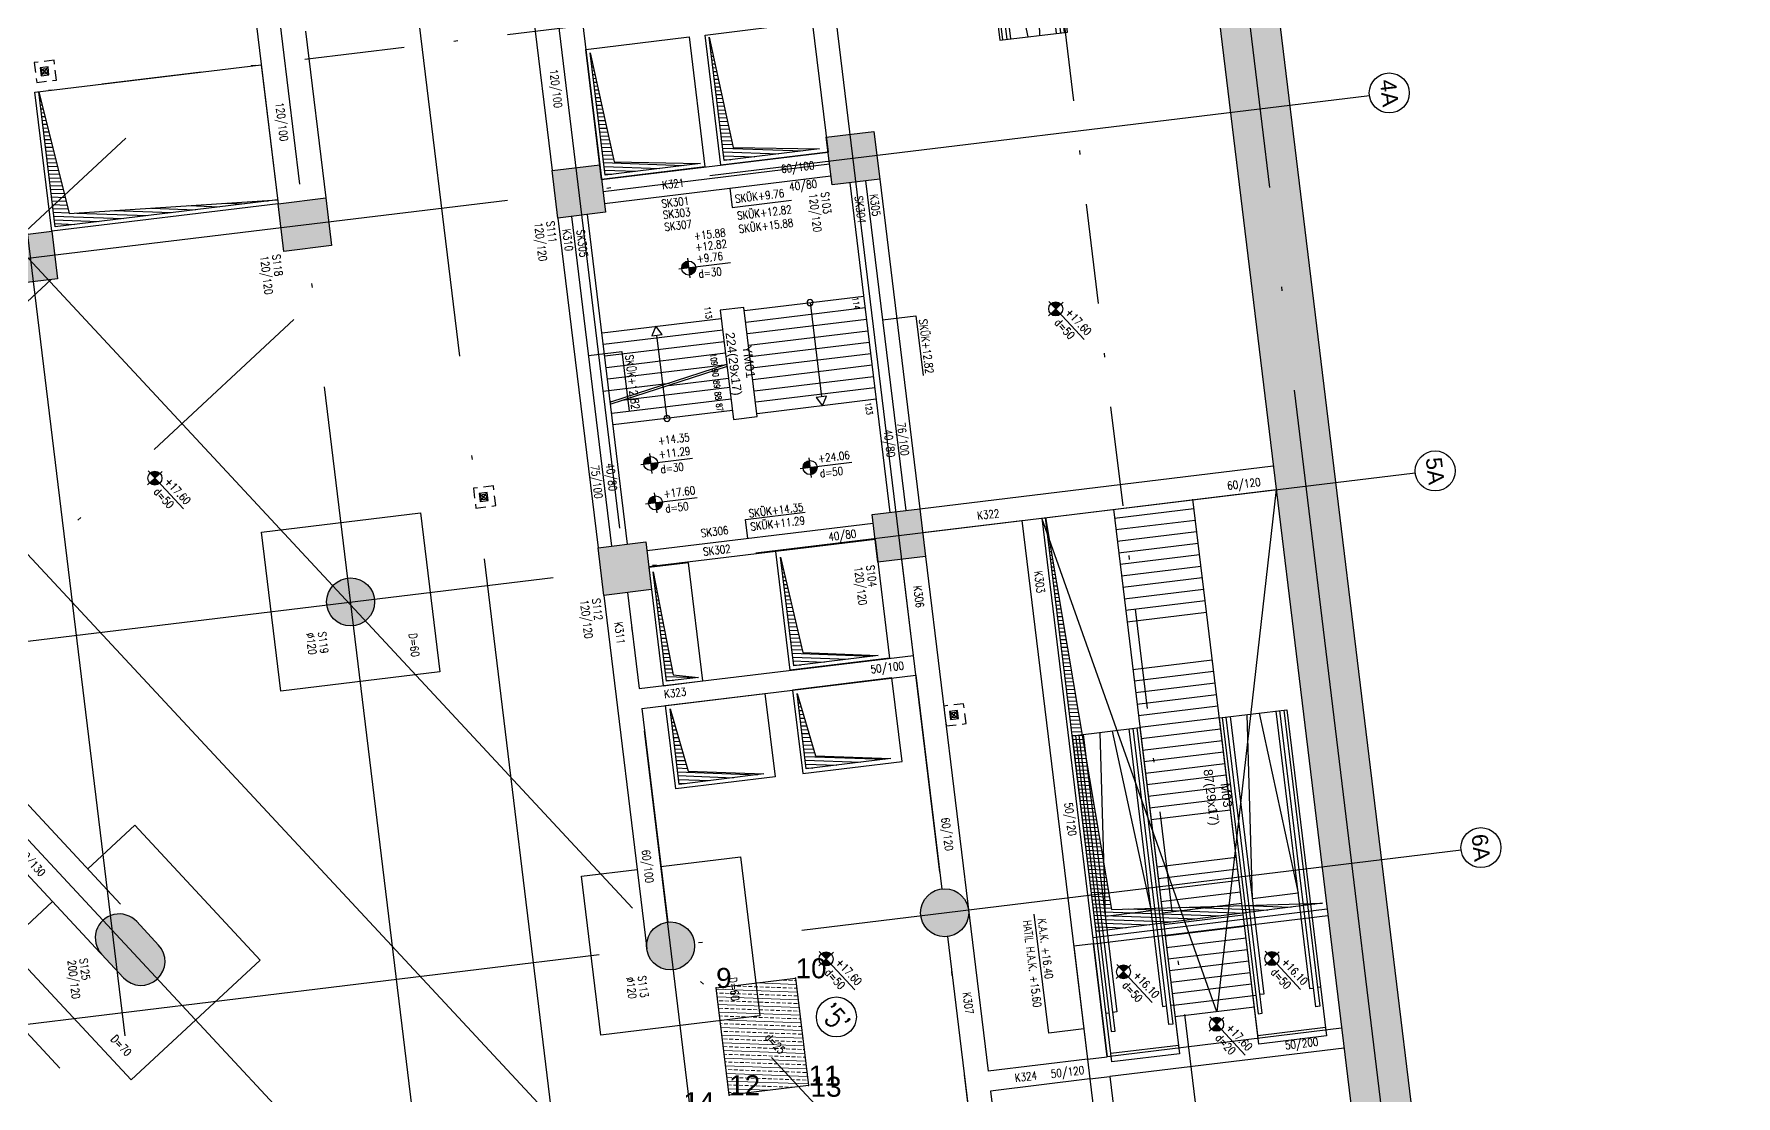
# Model space of a CAD drawing. Header units: millimetres. Extents: x 400392 to 400525, y 4543975 to 4544115.
# Drawn here: x 400448.31 to 400490.84, y 4544054.03 to 4544080.57 of the extents above; entities that cross this region are included whole.
import ezdxf
from ezdxf.enums import TextEntityAlignment as Align

# ---------------------------------------------------------------- set-up
doc = ezdxf.new("R2010")
doc.units = ezdxf.units.MM
for name, pattern in [('AKS', [3, 2.5, -0.25, 0, -0.25]), ('CIZGI', [0.4, 0.25, -0.15]), ('CONTINU', [0]), ('DASHDOT2', [0.5, 0.25, -0.125, 0, -0.125]), ('Hidden', [600, 400, -200]), ('Hidden_2_', [6, 4, -2])]:
    doc.linetypes.add(name, pattern=pattern)
doc.layers.add('A-DETL', color=90, linetype='Continuous', lineweight=15)
doc.layers.add('A_HATCH', color=8, linetype='Continuous', lineweight=15)
for name, color, linetype in [('aks prota', 2, 'AKS'), ('boşluk prota', 2, 'Continuous'), ('boşluk taraması prota', 252, 'Continuous'), ('caks prota', 4, 'Continuous'), ('kiriş boyutu prota', 6, 'Continuous'), ('kiriş prota', 6, 'Continuous'), ('kolon prota', 1, 'Continuous'), ('kolon tarama prota', 252, 'Continuous'), ('lkolon prota', 4, 'Continuous'), ('merdiven prota', 2, 'Continuous'), ('metraj prota', 2, 'Continuous'), ('not prota', 2, 'Continuous'), ('nxyz-nno', 11, 'Continuous'), ('perde prota', 1, 'Continuous'), ('PRT-AL-TUNEL_EKSENI', 14, 'DASHDOT2'), ('PRT-MI-a_fit_drainage', 10, 'Continuous'), ('PRT-MI-ad_dim', 8, 'Continuous'), ('prt-s-taxis', 7, 'Continuous'), ('st-s_level (kot)', 6, 'Continuous'), ('st-s_levelmark (kot işareti)', 4, 'Continuous'), ('st_s_kesit işareti', 7, 'Continuous'), ('st_s_kiriş', 6, 'Continuous'), ('st_s_not çizgisi', 4, 'CIZGI'), ('st_s_ölçü', 4, 'Continuous'), ('taks prota', 7, 'Continuous'), ('temel prota', 6, 'Continuous'), ('tkolon prota', 6, 'Continuous'), ('tkot prota', 6, 'Continuous'), ('tnot prota', 4, 'Continuous')]:
    doc.layers.add(name, color=color, linetype=linetype)
doc.styles.add('AKS', font='romanstw.shx', dxfattribs={"height": 25})
doc.styles.add('OLCU', font='romanstw.shx')
doc.styles.add('PRT-MI-a_Arial', font='Arial.ttf', dxfattribs={"height": 30})
doc.styles.get("Standard").update_dxf_attribs({"font": 'Arial.ttf'})
doc.styles.add('TAKS', font='Arial Unicode.ttf')
doc.styles.add('TEXT250', font='romanstw.shx', dxfattribs={"width": 0.8, "height": 25})
doc.styles.add('TKIRIS', font='romanstw.shx')
doc.styles.add('tkolon', font='romanstw.shx')
doc.styles.add('TNOT', font='romanstw.shx', dxfattribs={"width": 0.8, "height": 250})

# ---------------------------------------------------------------- blocks, each defined once
blk = doc.blocks.new('PLAN_KOT')
at = {"layer": 'st-s_levelmark (kot işareti)'}
h = blk.add_hatch(color=256, dxfattribs=at)
h.paths.add_polyline_path([(0, 17.5, 0.414214), (-17.5, 0), (0, 0)])
h.paths.add_polyline_path([(17.5, 0), (0, 0), (0, -17.5, 0.414214)])
for p, q in [((105, 0), (-25, 0)), ((0, 25), (0, -25))]:
    blk.add_line(p, q, dxfattribs=at)
blk.add_circle((0, 0), 17.5, dxfattribs=at)
at = {"layer": 'st-s_level (kot)', "color": 6, "style": 'OLCU', "width": 0.8}
for tag, p in [('KOT', (22.7, 9.8)), ('DÖŞEME_KALINLIĞI', (22.7, -27.6))]:
    blk.add_attdef(tag, p, '', height=20, dxfattribs=at)
blk = doc.blocks.new('Stair_Anotation')
at = {"color": 0, "style": 'PRT-MI-a_Arial'}
blk.add_attdef('M.ADI', text='', height=0.2, dxfattribs=at).set_placement((0, 0), align=Align.BOTTOM_CENTER)
blk.add_attdef('BAS.SAYI-(EN-RIHT)', text='', height=0.2, dxfattribs=at).set_placement((0, -0.08), align=Align.TOP_CENTER)
blk = doc.blocks.new('*U57')
at = {"layer": 'metraj prota', "color": 4}
blk.add_lwpolyline([(-232, 0), (-209.5, 13), (-209.5, -13)], close=True, dxfattribs=at)
blk.add_lwpolyline([(0, 0), (-209.5, 0)], dxfattribs=at)
blk.add_circle((0, 0), 7.5, dxfattribs=at)
blk = doc.blocks.new('*U58')
at = {"layer": 'metraj prota', "color": 4}
blk.add_lwpolyline([(-259.6, 0), (-237.1, 13), (-237.1, -13)], close=True, dxfattribs=at)
blk.add_lwpolyline([(0, 0), (-237.1, 0)], dxfattribs=at)
blk.add_circle((0, 0), 7.5, dxfattribs=at)
blk = doc.blocks.new('yürüyen mer 2')
at = {"color": 253}
blk.add_lwpolyline([(52651, 3429.1), (52651, 3599.1)], dxfattribs=at)
at = {"layer": 'st_s_ölçü', "color": 252, "ltscale": 0.1}
blk.add_line((53451.2, 3599.1), (53451.2, 3429.1), dxfattribs=at)
for points in [[(52651, 3599.1), (53472.2, 3599.1), (53472.2, 3429.1), (52651, 3429.1)], [(52651, 3591.6), (53396.5, 3591.6), (53396.5, 3581.8), (52651, 3581.8)], [(52651, 3571.6), (53349.5, 3571.6), (53349.5, 3581.8)], [(53349.5, 3599.1), (53349.5, 3591.6)], [(52651, 3529.1), (53109.3, 3571.6), (53109.3, 3456.6), (52651, 3499.1)], [(52651, 3456.6), (53349.5, 3456.6), (53349.5, 3446.3)], [(52651, 3436.6), (53396.5, 3436.6), (53396.5, 3446.3), (52651, 3446.3)], [(53349.5, 3429.1), (53349.5, 3436.6)]]:
    blk.add_lwpolyline(points, dxfattribs=at)
blk = doc.blocks.new('YER SUZGECI_20x20')
at = {"color": 2}
blk.add_lwpolyline([(-20, 0), (0, 0), (0, 20), (-20, 20)], close=True, dxfattribs=at)
for points in [[(0, 20), (-20, 0)], [(-20, 20), (0, 0)]]:
    blk.add_lwpolyline(points, dxfattribs=at)
blk.add_circle((-10, 10), 7, dxfattribs=at)

msp = doc.modelspace()

# ---------------------------------------------------------------- hatches: boundary and pattern name
at = {"layer": 'A_HATCH'}
h = msp.add_hatch(dxfattribs=at)
h.set_pattern_fill('ANSI33', color=2, scale=0.03, angle=-47.076)
h.set_pattern_definition([(357.923994, (400062.51097, 4544602.38144), (0.006900903, 0.190374966), []), (357.923994, (400062.6027, 4544602.2828), (0.006900903, 0.190374966), [0.09525, -0.047625])])
h.paths.add_polyline_path([(400467.337, 4544056.968), (400467.662, 4544054.288), (400465.677, 4544054.047), (400465.351, 4544056.727)])
at = {"layer": 'boşluk taraması prota', "ltscale": 2}
h = msp.add_hatch(dxfattribs=at)
h.set_pattern_fill('ANSI31', color=256, scale=0.03, angle=-47.076, style=0)
h.set_pattern_definition([(357.923994, (399681.0693, 4544262.56294), (0.003450452, 0.095187483), [])])
h.paths.add_polyline_path([(400465.781, 4544077.735), (400467.937, 4544077.699), (400465.555, 4544077.406), (400465.18, 4544080.49)])
h = msp.add_hatch(dxfattribs=at)
h.set_pattern_fill('ANSI31', color=256, scale=0.03, angle=-47.076, style=0)
h.set_pattern_definition([(357.923994, (399678.09421, 4544262.20165), (0.003450452, 0.095187483), [])])
h.paths.add_polyline_path([(400462.806, 4544077.374), (400464.962, 4544077.338), (400462.58, 4544077.044), (400462.209, 4544080.097)])
h = msp.add_hatch(dxfattribs=at)
h.set_pattern_fill('ANSI31', color=256, scale=0.03, angle=-47.076, style=0)
h.set_pattern_definition([(357.923994, (399678.3672, 4544262.16807), (0.003450452, 0.095187483), [])])
h.paths.add_polyline_path([(400449.189, 4544076.084), (400454.395, 4544076.428), (400448.835, 4544075.753), (400448.426, 4544079.128)])
h = msp.add_hatch(dxfattribs=at)
h.set_pattern_fill('ANSI31', color=256, scale=0.03, angle=-47.076, style=0)
h.set_pattern_definition([(357.923994, (399690.36137, 4544243.29241), (0.003450452, 0.095187483), [])])
h.paths.add_polyline_path([(400475.237, 4544058.692), (400480.502, 4544058.845), (400474.847, 4544058.135), (400473.581, 4544068.485)])
h = msp.add_hatch(dxfattribs=at)
h.set_pattern_fill('ANSI31', color=256, scale=0.03, angle=-47.076, style=0)
h.set_pattern_definition([(357.923994, (399682.80731, 4544249.9354), (0.003450452, 0.095187483), [])])
h.paths.add_polyline_path([(400467.519, 4544065.108), (400469.675, 4544065.072), (400467.293, 4544064.778), (400466.962, 4544067.498)])
h = msp.add_hatch(dxfattribs=at)
h.set_pattern_fill('ANSI31', color=256, scale=0.03, angle=-47.076, style=0)
h.set_pattern_definition([(357.923994, (399679.63065, 4544249.54963), (0.003450452, 0.095187483), [])])
h.paths.add_polyline_path([(400464.279, 4544064.552), (400464.91, 4544064.489), (400464.116, 4544064.392), (400463.783, 4544067.132)])
h = msp.add_hatch(dxfattribs=at)
h.set_pattern_fill('ANSI31', color=256, scale=0.03, angle=-47.076, style=0)
h.set_pattern_definition([(357.923994, (399679.94364, 4544246.9723), (0.003450452, 0.095187483), [])])
h.paths.add_polyline_path([(400464.655, 4544062.145), (400466.811, 4544062.109), (400464.429, 4544061.815), (400464.2, 4544063.7)])
h = msp.add_hatch(dxfattribs=at)
h.set_pattern_fill('ANSI31', color=256, scale=0.03, angle=-47.076, style=0)
h.set_pattern_definition([(357.923994, (399683.1203, 4544247.35807), (0.003450452, 0.095187483), [])])
h.paths.add_polyline_path([(400467.832, 4544062.53), (400469.988, 4544062.494), (400467.606, 4544062.201), (400467.377, 4544064.086)])
at = {"layer": 'kolon tarama prota'}
h = msp.add_hatch(color=256, dxfattribs=at)
h.dxf.hatch_style = 1
h.paths.add_polyline_path([(400485.118, 4544034.122), (400477.132, 4544099.89), (400434.743, 4544094.743), (400434.924, 4544093.254), (400475.823, 4544098.22), (400483.38, 4544035.99)])
h = msp.add_hatch(color=256, dxfattribs=at)
h.dxf.hatch_style = 1
h.paths.add_polyline_path([(400469.297, 4544078.137), (400469.441, 4544076.946), (400468.25, 4544076.801), (400468.106, 4544077.992)])
h = msp.add_hatch(color=256, dxfattribs=at)
h.dxf.hatch_style = 1
h.paths.add_polyline_path([(400462.447, 4544077.305), (400462.592, 4544076.114), (400461.401, 4544075.969), (400461.256, 4544077.161)])
h = msp.add_hatch(color=256, dxfattribs=at)
h.dxf.hatch_style = 1
h.paths.add_polyline_path([(400455.597, 4544076.474), (400455.742, 4544075.282), (400454.551, 4544075.138), (400454.406, 4544076.329)])
h = msp.add_hatch(color=256, dxfattribs=at)
h.dxf.hatch_style = 1
h.paths.add_polyline_path([(400448.748, 4544075.642), (400448.892, 4544074.45), (400447.701, 4544074.306), (400447.557, 4544075.497)])
h = msp.add_hatch(color=256, dxfattribs=at)
h.dxf.hatch_style = 1
h.paths.add_polyline_path([(400470.442, 4544068.706), (400470.587, 4544067.515), (400469.395, 4544067.371), (400469.251, 4544068.562)])
h = msp.add_hatch(color=256, dxfattribs=at)
h.dxf.hatch_style = 1
h.paths.add_polyline_path([(400463.592, 4544067.875), (400463.737, 4544066.683), (400462.546, 4544066.539), (400462.401, 4544067.73)])
h = msp.add_hatch(color=256, dxfattribs=at)
h.dxf.hatch_style = 1
edge = h.paths.add_edge_path()
edge.add_arc((400456.219, 4544066.375), 0.6, -47.076, 312.924)
h = msp.add_hatch(color=256, dxfattribs=at)
h.dxf.hatch_style = 1
edge = h.paths.add_edge_path()
edge.add_arc((400471.064, 4544058.608), 0.6, -47.076, 312.924)
h = msp.add_hatch(color=256, dxfattribs=at)
h.dxf.hatch_style = 1
edge = h.paths.add_edge_path()
edge.add_arc((400450.437, 4544057.977), 0.6, 42.924, 222.924)
edge.add_line((400449.997, 4544057.568), (400450.542, 4544056.982))
edge.add_arc((400450.981, 4544057.391), 0.6, 222.924, 402.924)
edge.add_line((400451.421, 4544057.8), (400450.876, 4544058.385))
h = msp.add_hatch(color=256, dxfattribs=at)
h.dxf.hatch_style = 1
edge = h.paths.add_edge_path()
edge.add_arc((400464.214, 4544057.777), 0.6, -47.076, 312.924)

# ---------------------------------------------------------------- linework, layer by layer
at = {"layer": 'A-DETL', "color": 1, "lineweight": 5}
msp.add_lwpolyline([(400410.498, 4544108.041), (400518.406, 4543992.016)], dxfattribs=at)
at = {"layer": 'aks prota', "ltscale": 10}
for p, q in [((400524.76, 4543992.599), (400411.764, 4544114.095)), ((400517.511, 4543985.857), (400404.515, 4544107.353)), ((400490.074, 4543987.091), (400475.978, 4544103.171)), ((400478.198, 4543999.861), (400465.802, 4544101.936)), ((400470.204, 4544008.457), (400458.953, 4544101.104)), ((400466.206, 4544012.755), (400455.528, 4544100.688)), ((400462.209, 4544017.053), (400452.103, 4544100.272)), ((400454.214, 4544025.649), (400445.253, 4544099.44)), ((400435.319, 4544073.407), (400481.679, 4544079.036)), ((400425.065, 4544054.224), (400450.597, 4544077.97)), ((400429.264, 4544049.69), (400454.797, 4544073.436)), ((400436.465, 4544063.976), (400482.824, 4544069.606)), ((400437.61, 4544054.546), (400483.969, 4544060.176))]:
    msp.add_line(p, q, dxfattribs=at)
at = {"layer": 'boşluk prota', "ltscale": 0.05}
for points in [[(400465.781, 4544077.735), (400467.937, 4544077.699), (400465.555, 4544077.406), (400465.18, 4544080.49)], [(400462.806, 4544077.374), (400464.962, 4544077.338), (400462.58, 4544077.044), (400462.209, 4544080.097)], [(400449.189, 4544076.084), (400454.395, 4544076.428), (400448.835, 4544075.753), (400448.426, 4544079.128)], [(400475.237, 4544058.692), (400480.502, 4544058.845), (400474.847, 4544058.135), (400473.581, 4544068.485)], [(400467.519, 4544065.108), (400469.406, 4544065.039), (400467.293, 4544064.778), (400466.962, 4544067.498)], [(400464.279, 4544064.552), (400464.91, 4544064.489), (400464.116, 4544064.392), (400463.783, 4544067.132)], [(400464.655, 4544062.145), (400466.542, 4544062.076), (400464.429, 4544061.815), (400464.2, 4544063.7)], [(400467.832, 4544062.53), (400469.719, 4544062.461), (400467.606, 4544062.201), (400467.377, 4544064.086)]]:
    msp.add_lwpolyline(points, close=True, dxfattribs=at)
at = {"layer": 'caks prota', "ltscale": 0.05}
for centre in [(400482.175, 4544079.097), (400483.322, 4544069.65), (400484.466, 4544060.235)]:
    msp.add_circle(centre, 0.5, dxfattribs=at)
at = {"layer": 'caks prota'}
msp.add_circle((400468.357, 4544056.002), 0.5, dxfattribs=at)
at = {"layer": 'kiriş prota'}
for p, q in [((400468.692, 4544076.855), (400469.693, 4544068.615)), ((400469.089, 4544076.903), (400470.09, 4544068.664)), ((400462.744, 4544067.772), (400461.743, 4544076.011)), ((400463.141, 4544067.82), (400462.14, 4544076.059)), ((400470.442, 4544068.706), (400479.277, 4544069.779)), ((400473.493, 4544068.472), (400479.349, 4544069.184)), ((400470.514, 4544068.111), (400472.996, 4544068.412)), ((400474.766, 4544057.989), (400480.623, 4544058.701))]:
    msp.add_line(p, q, dxfattribs=at)
at = {"layer": 'kiriş prota', "linetype": 'Hidden'}
msp.add_line((400474.785, 4544057.83), (400480.642, 4544058.541), dxfattribs=at)
at = {"layer": 'kiriş prota'}
for points in [[(400461.748, 4544083.063), (400462.446, 4544077.305)], [(400453.707, 4544082.087), (400454.407, 4544076.329)], [(400460.749, 4544081.328), (400461.254, 4544077.16)], [(400455.091, 4544080.643), (400455.597, 4544076.474)], [(400462.492, 4544076.933), (400468.151, 4544077.62)], [(400462.529, 4544076.635), (400468.187, 4544077.322)], [(400462.565, 4544076.337), (400468.223, 4544077.025)], [(400469.441, 4544076.946), (400470.442, 4544068.706)], [(400461.401, 4544075.969), (400462.401, 4544067.73)], [(400448.735, 4544074.431), (400441.881, 4544068.057), (400450.467, 4544058.825)], [(400466.049, 4544073.737), (400465.453, 4544073.665), (400465.785, 4544070.935), (400466.38, 4544071.007), (400466.049, 4544073.737)], [(400478.899, 4544055.476), (400477.264, 4544068.94)], [(400472.996, 4544068.412), (400474.631, 4544054.948)], [(400473.493, 4544068.472), (400475.128, 4544055.008)], [(400475.279, 4544068.691), (400476.914, 4544055.225)], [(400469.278, 4544068.337), (400463.62, 4544067.65)], [(400469.326, 4544067.94), (400463.668, 4544067.253)], [(400469.326, 4544067.94), (400469.687, 4544064.968), (400467.205, 4544064.667), (400466.845, 4544067.638)], [(400470.587, 4544067.515), (400472.149, 4544054.647)], [(400463.433, 4544064.209), (400470.283, 4544065.04), (400469.991, 4544067.443)], [(400462.546, 4544066.539), (400463.619, 4544057.704)], [(400463.141, 4544066.611), (400463.433, 4544064.209)], [(400463.493, 4544063.716), (400470.343, 4544064.548), (400470.993, 4544059.195)], [(400463.493, 4544063.716), (400464.143, 4544058.363)], [(400444.514, 4544063.464), (400449.962, 4544057.606)], [(400471.136, 4544058.012), (400472.137, 4544049.773)], [(400480.985, 4544055.72), (400475.128, 4544055.008)], [(400481.045, 4544055.223), (400475.188, 4544054.512)], [(400474.631, 4544054.948), (400472.149, 4544054.647)], [(400474.691, 4544054.452), (400472.21, 4544054.15)], [(400472.21, 4544054.15), (400472.805, 4544049.249)]]:
    msp.add_lwpolyline(points, dxfattribs=at)
for points in [[(400467.756, 4544080.871), (400468.151, 4544077.62), (400465.47, 4544077.295), (400465.076, 4544080.546)], [(400464.679, 4544080.498), (400465.073, 4544077.249), (400462.492, 4544076.935), (400462.098, 4544080.184)], [(400453.985, 4544079.803), (400454.406, 4544076.329), (400448.748, 4544075.642), (400448.327, 4544079.116)], [(400463.67, 4544067.233), (400464.029, 4544064.281), (400465.022, 4544064.402), (400464.663, 4544067.353)], [(400467.265, 4544064.174), (400467.518, 4544062.089), (400470, 4544062.391), (400469.747, 4544064.476)], [(400466.57, 4544064.09), (400466.824, 4544062.005), (400464.342, 4544061.704), (400464.089, 4544063.788)]]:
    msp.add_lwpolyline(points, close=True, dxfattribs=at)
at = {"layer": 'kolon prota', "color": 1}
for points in [[(400469.297, 4544078.137), (400469.441, 4544076.946), (400468.25, 4544076.801), (400468.106, 4544077.992)], [(400462.447, 4544077.305), (400462.592, 4544076.114), (400461.401, 4544075.969), (400461.256, 4544077.161)], [(400455.597, 4544076.474), (400455.742, 4544075.282), (400454.551, 4544075.138), (400454.406, 4544076.329)], [(400448.748, 4544075.642), (400448.892, 4544074.45), (400447.701, 4544074.306), (400447.557, 4544075.497)], [(400470.442, 4544068.706), (400470.587, 4544067.515), (400469.395, 4544067.371), (400469.251, 4544068.562)], [(400463.592, 4544067.875), (400463.737, 4544066.683), (400462.546, 4544066.539), (400462.401, 4544067.73)]]:
    msp.add_lwpolyline(points, close=True, dxfattribs=at)
msp.add_lwpolyline([(400450.876, 4544058.385, 1), (400449.997, 4544057.568), (400450.542, 4544056.982, 1), (400451.421, 4544057.8)], format="xyb", close=True, dxfattribs=at)
for centre in [(400456.219, 4544066.375), (400471.064, 4544058.608), (400464.214, 4544057.777)]:
    msp.add_circle(centre, 0.6, dxfattribs=at)
at = {"layer": 'merdiven prota', "linetype": 'Hidden', "ltscale": 10}
for p, q in [((400466.063, 4544073.657), (400469.041, 4544074.019)), ((400462.504, 4544073.102), (400465.482, 4544073.464)), ((400466.098, 4544073.369), (400469.076, 4544073.731)), ((400462.539, 4544072.815), (400465.517, 4544073.176)), ((400466.133, 4544073.082), (400469.111, 4544073.443)), ((400466.168, 4544072.794), (400469.146, 4544073.155)), ((400462.574, 4544072.527), (400465.552, 4544072.888)), ((400462.609, 4544072.239), (400465.587, 4544072.6)), ((400466.203, 4544072.506), (400469.181, 4544072.867)), ((400462.644, 4544071.951), (400465.622, 4544072.313)), ((400462.53, 4544071.645), (400464.186, 4544071.846)), ((400464.173, 4544071.789), (400465.663, 4544071.97)), ((400475.306, 4544068.47), (400477.291, 4544068.711)), ((400475.341, 4544068.182), (400477.326, 4544068.423)), ((400475.376, 4544067.894), (400477.361, 4544068.135)), ((400475.411, 4544067.606), (400477.396, 4544067.847)), ((400475.446, 4544067.319), (400477.431, 4544067.56)), ((400475.481, 4544067.031), (400477.466, 4544067.272)), ((400475.516, 4544066.743), (400477.501, 4544066.984)), ((400475.551, 4544066.455), (400477.536, 4544066.696)), ((400475.586, 4544066.167), (400477.571, 4544066.408)), ((400475.621, 4544065.879), (400477.606, 4544066.12)), ((400475.765, 4544064.688), (400477.751, 4544064.929)), ((400475.8, 4544064.4), (400477.786, 4544064.641)), ((400475.835, 4544064.112), (400477.82, 4544064.353)), ((400475.87, 4544063.824), (400477.855, 4544064.065)), ((400475.905, 4544063.536), (400477.89, 4544063.777)), ((400475.94, 4544063.248), (400477.925, 4544063.489)), ((400475.975, 4544062.961), (400477.96, 4544063.202)), ((400476.01, 4544062.673), (400477.995, 4544062.914)), ((400476.045, 4544062.385), (400478.03, 4544062.626)), ((400476.08, 4544062.097), (400478.065, 4544062.338)), ((400476.115, 4544061.809), (400478.1, 4544062.05)), ((400476.15, 4544061.521), (400478.135, 4544061.762)), ((400476.185, 4544061.233), (400478.17, 4544061.474)), ((400476.221, 4544060.935), (400478.206, 4544061.176)), ((400476.364, 4544059.754), (400478.35, 4544059.995)), ((400476.399, 4544059.466), (400478.385, 4544059.707)), ((400476.434, 4544059.178), (400478.42, 4544059.419)), ((400476.47, 4544058.89), (400478.455, 4544059.132)), ((400476.504, 4544058.603), (400478.49, 4544058.844)), ((400476.54, 4544058.315), (400478.525, 4544058.556)), ((400476.574, 4544058.027), (400478.56, 4544058.268)), ((400476.609, 4544057.739), (400478.595, 4544057.98)), ((400476.644, 4544057.451), (400478.63, 4544057.692)), ((400476.679, 4544057.163), (400478.665, 4544057.404)), ((400476.714, 4544056.875), (400478.699, 4544057.116)), ((400476.749, 4544056.587), (400478.735, 4544056.828)), ((400476.784, 4544056.299), (400478.77, 4544056.541)), ((400476.819, 4544056.012), (400478.804, 4544056.253))]:
    msp.add_line(p, q, dxfattribs=at)
for points in [[(400465.613, 4544072.306), (400462.714, 4544071.372)], [(400465.628, 4544072.258), (400462.72, 4544071.321)], [(400469.216, 4544072.578), (400466.238, 4544072.218)], [(400469.251, 4544072.29), (400466.273, 4544071.93)], [(400469.286, 4544072.002), (400466.308, 4544071.642)], [(400462.733, 4544071.378), (400462.714, 4544071.376)], [(400465.727, 4544071.447), (400462.749, 4544071.088)], [(400465.692, 4544071.735), (400462.994, 4544071.409)], [(400469.32, 4544071.729), (400466.341, 4544071.369)], [(400469.354, 4544071.441), (400466.376, 4544071.081)], [(400465.762, 4544071.159), (400462.783, 4544070.8)], [(400480.587, 4544055.671), (400480.605, 4544055.527), (400478.917, 4544055.323), (400478.9, 4544055.466)], [(400476.914, 4544055.225), (400476.932, 4544055.081), (400475.244, 4544054.877), (400475.227, 4544055.02)]]:
    msp.add_lwpolyline(points, dxfattribs=at)
at = {"layer": 'not prota', "ltscale": 0.1}
for points in [[(400465.692, 4544076.717), (400465.751, 4544076.237), (400467.24, 4544076.418)], [(400469.512, 4544073.423), (400470.344, 4544073.524), (400470.525, 4544072.035)], [(400462.167, 4544072.531), (400463, 4544072.632), (400463.18, 4544071.143)], [(400466.146, 4544067.957), (400466.087, 4544068.437), (400467.576, 4544068.618)], [(400474.54, 4544055.703), (400473.665, 4544055.596), (400473.303, 4544058.575)]]:
    msp.add_lwpolyline(points, dxfattribs=at)
at = {"layer": 'nxyz-nno'}
for p in [(400467.337, 4544056.968), (400465.351, 4544056.727), (400465.677, 4544054.047), (400467.662, 4544054.288)]:
    msp.add_point(p, dxfattribs=at)
at = {"layer": 'perde prota'}
msp.add_lwpolyline([(400485.118, 4544034.122), (400477.132, 4544099.89), (400434.744, 4544094.743), (400434.925, 4544093.254), (400475.823, 4544098.22), (400483.38, 4544035.99)], close=True, dxfattribs=at)
at = {"layer": 'perde prota', "color": 4}
msp.add_lwpolyline([(400479.349, 4544069.184), (400477.862, 4544056.128), (400473.493, 4544068.472)], dxfattribs=at)
at = {"layer": 'PRT-AL-TUNEL_EKSENI', "ltscale": 10}
for p, q in [((400402.099, 4544105.105), (400515.094, 4543983.61)), ((400484.743, 4543992.832), (400471.41, 4544102.627)), ((400434.824, 4544077.483), (400481.184, 4544083.113))]:
    msp.add_line(p, q, dxfattribs=at)
at = {"layer": 'PRT-MI-a_fit_drainage', "color": 2, "linetype": 'CIZGI'}
for points in [[(400448.869, 4544079.421), (400448.809, 4544079.917), (400448.312, 4544079.857), (400448.373, 4544079.361)], [(400459.845, 4544068.782), (400459.785, 4544069.278), (400459.288, 4544069.218), (400459.348, 4544068.722)], [(400471.598, 4544063.335), (400471.538, 4544063.832), (400471.041, 4544063.771), (400471.102, 4544063.275)]]:
    msp.add_lwpolyline(points, close=True, dxfattribs=at)
at = {"layer": 'st_s_kiriş', "ltscale": 0.1}
msp.add_lwpolyline([(400467.337, 4544056.968), (400467.662, 4544054.288), (400465.677, 4544054.047), (400465.351, 4544056.727), (400467.337, 4544056.968)], dxfattribs=at)
at = {"layer": 'temel prota', "linetype": 'Hidden', "ltscale": 10}
for points in [[(400457.964, 4544068.601), (400458.446, 4544064.631), (400454.475, 4544064.148), (400453.993, 4544068.119), (400457.964, 4544068.601)], [(400449.65, 4544059.703), (400450.822, 4544060.793), (400453.954, 4544057.425), (400450.733, 4544054.428), (400447.6, 4544057.797), (400448.771, 4544058.886)], [(400465.96, 4544060.003), (400466.442, 4544056.032), (400462.472, 4544055.55), (400461.989, 4544059.521), (400463.378, 4544059.69)], [(400463.973, 4544059.762), (400465.96, 4544060.003)]]:
    msp.add_lwpolyline(points, dxfattribs=at)
at = {"layer": 'temel prota'}
for points in [[(400470.514, 4544068.111), (400470.514, 4544068.111)], [(400474.691, 4544054.452), (400475.35, 4544049.029)], [(400475.188, 4544054.512), (400475.814, 4544049.355)]]:
    msp.add_lwpolyline(points, dxfattribs=at)
at = {"layer": 'temel prota', "color": 5, "linetype": 'Hidden_2_'}
msp.add_lwpolyline([(400474.785, 4544057.83), (400474.289, 4544057.769), (400474.631, 4544054.948), (400475.128, 4544055.008), (400474.785, 4544057.83)], dxfattribs=at)
at = {"layer": 'temel prota', "linetype": 'Hidden_2_'}
for points in [[(400474.631, 4544054.948), (400474.691, 4544054.452)], [(400474.691, 4544054.452), (400475.188, 4544054.512)]]:
    msp.add_lwpolyline(points, dxfattribs=at)

# ---------------------------------------------------------------- block references
at = {"layer": 'PRT-MI-a_fit_drainage', "color": 2, "xscale": 0.010000000000017, "yscale": 0.010000000000017, "zscale": 0.010000000000017, "rotation": 96.92399395885995}
for p in [(400448.656, 4544079.748), (400459.631, 4544069.109), (400471.385, 4544063.662)]:
    msp.add_blockref('YER SUZGECI_20x20', p, dxfattribs=at)
at = {"layer": 'PRT-MI-ad_dim', "xscale": -0.010000000000017, "yscale": 0.010000000000017, "zscale": 0.010000000000017}
for name, p, rotation in [('*U58', (400467.699, 4544073.856), 276.8874666760262), ('*U57', (400464.125, 4544070.962), 96.88746667585808)]:
    msp.add_blockref(name, p, dxfattribs=dict(at, rotation=rotation))
at = {"layer": 'prt-s-taxis'}
ref = msp.add_blockref('Stair_Anotation', (400465.995, 4544072.349), dxfattribs=dict(at, xscale=-1.125000000001912, yscale=1.125000000001912, zscale=1.125000000001912, rotation=276.9239939242187))
ref.add_attrib('M.ADI', 'YM01', dxfattribs={"layer": '0', "color": 0, "height": 0.225, "rotation": 276.924, "style": 'PRT-MI-a_Arial'}).set_placement((400465.994, 4544072.358), align=Align.BOTTOM_CENTER)
ref.add_attrib('BAS.SAYI-(EN-RIHT)', '224(29x17)', dxfattribs={"layer": '0', "color": 0, "height": 0.225, "rotation": 276.924, "style": 'PRT-MI-a_Arial'}).set_placement((400465.906, 4544072.34), align=Align.TOP_CENTER)
ref = msp.add_blockref('Stair_Anotation', (400477.929, 4544061.515), dxfattribs=dict(at, xscale=-1.125000000001912, yscale=1.125000000001912, zscale=1.125000000001912, rotation=276.9239939242187))
ref.add_attrib('M.ADI', 'M03', dxfattribs={"layer": '0', "color": 0, "height": 0.225, "rotation": 276.924, "style": 'PRT-MI-a_Arial'}).set_placement((400477.928, 4544061.524), align=Align.BOTTOM_CENTER)
ref.add_attrib('BAS.SAYI-(EN-RIHT)', '87(29x17)', dxfattribs={"layer": '0', "color": 0, "height": 0.225, "rotation": 276.924, "style": 'PRT-MI-a_Arial'}).set_placement((400477.84, 4544061.506), align=Align.TOP_CENTER)
at = {"layer": 'st-s_level (kot)', "linetype": 'CONTINU', "ltscale": 0.1, "xscale": 0.010000000000017, "yscale": 0.010000000000017, "zscale": 0.010000000000017}
for p, rotation, values in [((400464.667, 4544074.721), 6.923993958865888, {'KOT': '+9.76', 'DÖŞEME_KALINLIĞI': 'd=30'}), ((400473.839, 4544073.7), 312.9239939588531, {'KOT': '+17.60', 'DÖŞEME_KALINLIĞI': 'd=50'}), ((400463.717, 4544069.836), 6.923993958865888, {'KOT': '+11.29', 'DÖŞEME_KALINLIĞI': 'd=30'}), ((400467.7, 4544069.733), 6.923993958865888, {'KOT': '+24.06', 'DÖŞEME_KALINLIĞI': 'd=50'}), ((400451.327, 4544069.469), 312.9239939588531, {'KOT': '+17.60', 'DÖŞEME_KALINLIĞI': 'd=50'}), ((400463.837, 4544068.851), 6.923993958865888, {'KOT': '+17.60', 'DÖŞEME_KALINLIĞI': 'd=50'}), ((400468.1, 4544057.452), 312.9239939588531, {'KOT': '+17.60', 'DÖŞEME_KALINLIĞI': 'd=50'}), ((400479.244, 4544057.461), 312.9239939588531, {'KOT': '+16.10', 'DÖŞEME_KALINLIĞI': 'd=50'}), ((400475.534, 4544057.131), 312.9239939588531, {'KOT': '+16.10', 'DÖŞEME_KALINLIĞI': 'd=50'}), ((400477.86, 4544055.819), 312.9239939588531, {'KOT': '+17.60', 'DÖŞEME_KALINLIĞI': 'd=20'})]:
    msp.add_blockref('PLAN_KOT', p, dxfattribs=dict(at, rotation=rotation)).add_auto_attribs(values)
at = {"layer": 'st_s_ölçü', "linetype": 'CONTINU', "yscale": 0.010000000000017, "zscale": 0.010000000000017}
for p, xscale, rotation in [((400501.877, 4543553.612), -0.010000000000017, 276.9239939588693), ((400380.415, 4544582.011), 0.010000000000017, 276.9239939588468), ((400376.742, 4544581.565), 0.010000000000017, 276.9239939588468)]:
    msp.add_blockref('yürüyen mer 2', p, dxfattribs=dict(at, xscale=xscale, rotation=rotation))

# ---------------------------------------------------------------- texts
at = {"layer": 'kiriş boyutu prota', "ltscale": 0.05, "style": 'TKIRIS', "width": 0.8}
for s, rotation, p in [('120/100', 276.924, (400461.409, 4544078.724)), ('120/100', 276.924, (400454.559, 4544077.893)), ('60/100', 6.924, (400467.805, 4544077.29)), ('40/80', 6.924, (400467.874, 4544076.833)), ('40/80', 276.924, (400469.729, 4544069.992)), ('76/100', 276.924, (400470.074, 4544070.034)), ('75/100', 276.924, (400462.418, 4544068.961)), ('40/80', 276.924, (400462.78, 4544069.148)), ('60/120', 6.924, (400478.956, 4544069.379)), ('40/80', 6.924, (400468.853, 4544068.084)), ('50/100', 6.924, (400470.044, 4544064.788)), ('50/120', 276.924, (400474.256, 4544060.529)), ('60/120', 276.924, (400471.179, 4544060.155)), ('120/130', 312.506, (400448.538, 4544059.559)), ('60/100', 276.924, (400463.693, 4544059.352)), ('50/200', 6.924, (400480.399, 4544055.388)), ('50/120', 6.924, (400474.548, 4544054.677))]:
    msp.add_text(s, height=0.2, rotation=rotation, dxfattribs=at).set_placement(p, align=Align.MIDDLE_RIGHT)
at = {"layer": 'kiriş prota', "ltscale": 0.05, "style": 'TKIRIS', "width": 0.8}
for s, rotation, p in [('K321', 6.924, (400464.002, 4544076.792)), ('SK301', 6.924, (400463.988, 4544076.325)), ('SK304', 276.924, (400468.913, 4544076.524)), ('K305', 276.924, (400469.293, 4544076.57)), ('SK303', 6.924, (400464.022, 4544076.045)), ('K310', 276.924, (400461.612, 4544075.697)), ('SK305', 276.924, (400461.964, 4544075.68)), ('SK307', 6.924, (400464.059, 4544075.744)), ('K322', 6.924, (400471.878, 4544068.528)), ('SK306', 6.924, (400464.971, 4544068.091)), ('SK302', 6.924, (400465.027, 4544067.628)), ('K303', 276.924, (400473.401, 4544067.151)), ('K306', 276.924, (400470.382, 4544066.784)), ('K311', 276.924, (400462.91, 4544065.876)), ('K323', 6.924, (400464.052, 4544064.069)), ('K307', 276.924, (400471.617, 4544056.621)), ('K324', 6.924, (400472.818, 4544054.476))]:
    msp.add_text(s, height=0.2, rotation=rotation, dxfattribs=at).set_placement(p, align=Align.MIDDLE_LEFT)
at = {"layer": 'lkolon prota', "style": 'tkolon', "width": 0.8}
for s, p in [('120/120', (400467.672, 4544076.574)), ('120/120', (400460.81, 4544075.847)), ('120/120', (400453.96, 4544075.015)), ('120/120', (400468.805, 4544067.248)), ('120/120', (400461.955, 4544066.416)), ('%%C120', (400455.105, 4544065.592)), ('200/120', (400449.145, 4544057.409)), ('%%C120', (400463.1, 4544056.989))]:
    msp.add_text(s, height=0.2, rotation=276.924, dxfattribs=at).set_placement(p)
at = {"layer": 'nxyz-nno'}
for s, p in [('10', (400467.337, 4544056.968)), ('9', (400465.351, 4544056.727)), ('11', (400467.662, 4544054.288)), ('12', (400465.677, 4544054.047)), ('13', (400467.711, 4544054.008)), ('14', (400464.534, 4544053.622))]:
    msp.add_text(s, height=0.5, dxfattribs=at).set_placement(p)
at = {"layer": 'st-s_level (kot)', "color": 6, "style": 'OLCU', "width": 0.8}
for tag, p, rotation in [('+15.88', (400464.81, 4544075.419), 6.924), ('+12.82', (400464.844, 4544075.139), 6.924), ('+14.35', (400463.912, 4544070.301), 6.924), ('D=60', (400457.67, 4544065.584), 276.924), ('D=60', (400465.666, 4544056.986), 276.924), ('D=70', (400450.21, 4544055.437), 312.924)]:
    msp.add_attdef(tag, p, '', height=0.2, rotation=rotation, dxfattribs=at)
at = {"layer": 'st_s_kesit işareti', "style": 'AKS', "width": 0.8}
msp.add_text("'5'", height=0.5, rotation=312.924, dxfattribs=at).set_placement((400468.146, 4544055.806), align=Align.CENTER)
at = {"layer": 'st_s_not çizgisi', "ltscale": 0.05, "style": 'tkolon', "width": 0.8}
for s, p in [('114', (400468.827, 4544073.992)), ('113', (400465.128, 4544073.758)), ('109', (400465.27, 4544072.589)), ('90', (400465.317, 4544072.205)), ('89', (400465.352, 4544071.917)), ('88', (400465.387, 4544071.629)), ('87', (400465.422, 4544071.341)), ('123', (400469.146, 4544071.361))]:
    msp.add_text(s, height=0.15, rotation=278.9214, dxfattribs=at).set_placement(p, align=Align.MIDDLE_LEFT)
at = {"layer": 'taks prota', "style": 'TAKS'}
for s, p in [('4A', (400482.175, 4544079.097)), ('5A', (400483.322, 4544069.65)), ('6A', (400484.466, 4544060.235))]:
    msp.add_text(s, height=0.4, rotation=276.4292, dxfattribs=at).set_placement(p, align=Align.MIDDLE_CENTER)
at = {"layer": 'tkolon prota', "style": 'tkolon', "width": 0.8}
for s, p in [('S103', (400467.97, 4544076.61)), ('S111', (400461.108, 4544075.883)), ('S118', (400454.258, 4544075.051)), ('S104', (400469.103, 4544067.284)), ('S112', (400462.253, 4544066.452)), ('S119', (400455.403, 4544065.621)), ('S125', (400449.442, 4544057.457)), ('S113', (400463.398, 4544057.022))]:
    msp.add_text(s, height=0.2, rotation=276.924, dxfattribs=at).set_placement(p)
at = {"layer": 'tkot prota', "style": 'TEXT250', "width": 0.8}
msp.add_text('d=25', height=0.2, rotation=312.924, dxfattribs=at).set_placement((400466.556, 4544055.48))
at = {"layer": 'tnot prota', "style": 'TNOT', "width": 0.8}
for s, rotation, p in [('SKÜK+9.76', 6.924, (400465.826, 4544076.448)), ('SKÜK+12.82', 6.924, (400465.877, 4544076.026)), ('SKÜK+15.88', 6.924, (400465.917, 4544075.692)), ('SKÜK+12.82', 276.924, (400470.523, 4544073.445)), ('SKÜK+12.82', 276.924, (400463.178, 4544072.553)), ('SKÜK+14.35', 6.924, (400466.17, 4544068.585)), ('SKÜK+11.29', 6.924, (400466.21, 4544068.254)), ('HATIL H.A.K. +15.60', 276.924, (400473.12, 4544058.42)), ('K.A.K. +16.40', 276.924, (400473.492, 4544058.465))]:
    msp.add_text(s, height=0.2, rotation=rotation, dxfattribs=at).set_placement(p, align=Align.MIDDLE_LEFT)

doc.saveas('drawing.dxf')
